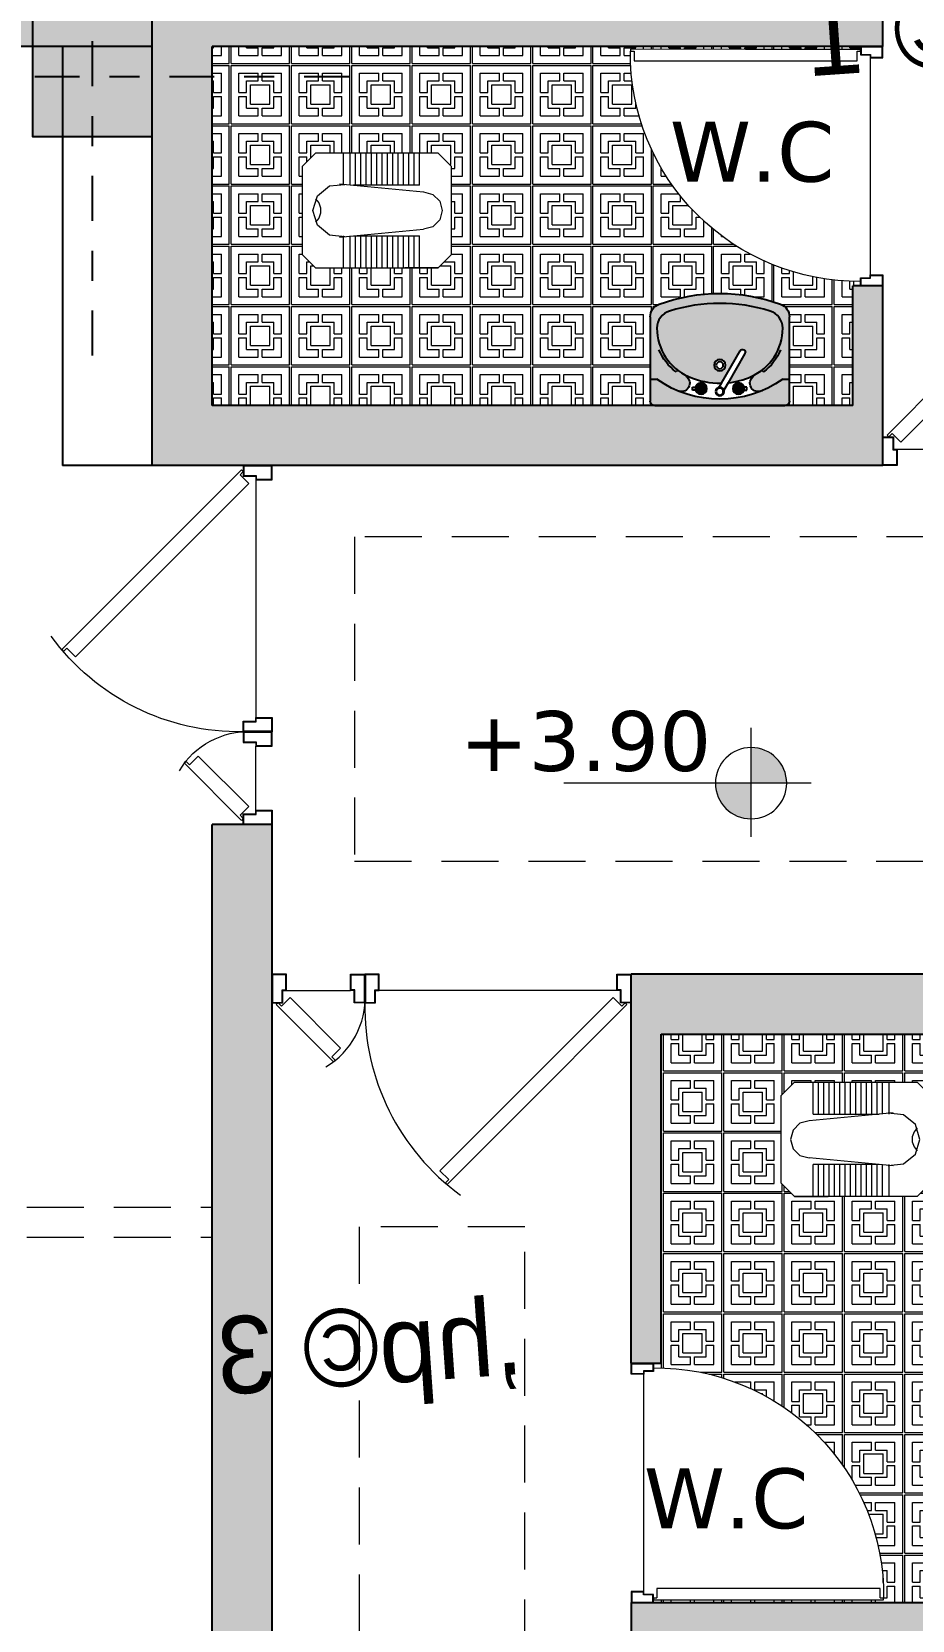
# Model space of a CAD drawing. Header units: inches. Extents: x 37.8 to 126.9, y 5.9 to 51.9.
# Drawn here: x 48.58 to 51.53, y 29.45 to 34.75 of the extents above; entities that cross this region are included whole.
import ezdxf

# ---------------------------------------------------------------- set-up
doc = ezdxf.new("R2010")
doc.units = ezdxf.units.IN
doc.header["$MEASUREMENT"] = 0
doc.linetypes.add('DASHDOT', pattern=[1, 0.5, -0.25, 0, -0.25])
doc.linetypes.add('DASHED2', pattern=[9.524999999999995, 6.349999999999998, -3.174999999999998])
doc.layers.add('FUR', color=152, linetype='Continuous')
doc.layers.add('LAYER5', color=5, linetype='Continuous')
for name, color, linetype, lineweight in [('hatch', 45, 'Continuous', 9), ('LAYER1', 8, 'Continuous', 9), ('text', 7, 'Continuous', 15), ('wall 2', 156, 'Continuous', 18)]:
    doc.layers.add(name, color=color, linetype=linetype, lineweight=lineweight)
doc.styles.add('farsii', font='trafic-s.shx', dxfattribs={"height": 0.2})
doc.styles.add('STYLE7', font='verdana.ttf')

# ---------------------------------------------------------------- blocks, each defined once
blk = doc.blocks.new('DBLDR120K')
at = {"linetype": 'Continuous'}
for p, q in [((-1.1800251629206, -0.0960000000000037), (-1.185713041205445, -0.1016878782848494)), ((-1.185713041205445, -0.1016878782848494), (-0.9947586245415037, -0.2926422949488767)), ((-1.168976504262303, -0.1070486586583286), (-1.1800251629206, -0.0960000000000037)), ((-1.139662136069262, -0.0777342904652869), (-1.168602056513208, -0.1066742109092331)), ((-0.402846282338743, -0.4202427088733032), (-0.0603378639307266, -0.0777342904652869)), ((-0.0142869587945427, -0.1016878782848494), (-0.3678440358608839, -0.4552449553511906)), ((-0.0603378639307266, -0.0777342904652869), (-0.0313979434867804, -0.1066742109092331)), ((-0.0310234957376849, -0.1070486586583286), (-0.0199748370793884, -0.0960000000000037)), ((-0.0199748370793884, -0.0960000000000037), (-0.0142869587945427, -0.1016878782848494)), ((-1.000119404914954, -0.2759057580056634), (-0.9708050367219414, -0.2465913898126644)), ((-0.9890707462566296, -0.2869544166639741), (-1.000119404914954, -0.2759057580056634)), ((-0.9947586245415037, -0.2926422949488767), (-0.9890707462566296, -0.2869544166639741)), ((-0.6392886835687932, -0.6566851101034104), (-0.402846282338743, -0.4202427088733032)), ((-0.3678440358608839, -0.4552449553511906), (-0.615335095749231, -0.7027360152396227)), ((-0.6099743153757801, -0.6859994782964094), (-0.6392886835687932, -0.6566851101034104)), ((-0.6210229740341049, -0.6970481369547202), (-0.6099743153757801, -0.6859994782964094)), ((-0.615335095749231, -0.7027360152396227), (-0.6210229740341049, -0.6970481369547202))]:
    blk.add_line(p, q, dxfattribs=at)
for p, q in [((-1.151899999999979, -0.0545432229290555), (-0.938060101079202, -0.054543222929027)), ((-1.139662136069262, -0.0777342904652727), (-0.9708050367219414, -0.2465913898126502)), ((-0.0481000000000052, -0.054543222929027), (-0.8418601010792484, -0.054543222929027))]:
    blk.add_line(p, q)
for points in [[(-1.151899999999979, -0.054543222929027), (-1.151899999999979, 0), (-1.199999999999988, 0), (-1.199999999999988, -0.0960000000000037), (-1.164399999999971, -0.0960000000000037), (-1.164399999999971, -0.054543222929027)], [(-0.938060101079202, -0.054543222929027), (-0.938060101079202, 2.84e-14), (-0.8899601010792251, 2.84e-14), (-0.8899601010792251, -0.0959999999999752), (-0.9255601010792132, -0.0959999999999752), (-0.9255601010792132, -0.054543222929027)], [(-0.8418601010792484, -0.054543222929027), (-0.8418601010792484, 2.84e-14), (-0.8899601010792251, 2.84e-14), (-0.8899601010792251, -0.0959999999999752), (-0.8543601010792372, -0.0959999999999752), (-0.8543601010792372, -0.054543222929027)], [(-0.0481000000000052, -0.054543222929027), (-0.0481000000000052, 0), (0, 0), (0, -0.0960000000000037), (-0.0356000000000165, -0.0960000000000037), (-0.0356000000000165, -0.054543222929027)], [(-1.153899999999989, -0.0525432229290459), (-1.153899999999989, -0.0020000000000096), (-1.197999999999979, -0.0020000000000096), (-1.197999999999979, -0.0939999999999941), (-1.166399999999981, -0.0939999999999941), (-1.166399999999981, -0.0525432229290459)], [(-0.9360601010792208, -0.0525432229290175), (-0.9360601010792208, -0.0019999999999811), (-0.8919601010792348, -0.0019999999999811), (-0.8919601010792348, -0.0939999999999941), (-0.9235601010792038, -0.0939999999999941), (-0.9235601010792038, -0.0525432229290175)], [(-0.8438601010792297, -0.0525432229290175), (-0.8438601010792297, -0.0019999999999811), (-0.8879601010792157, -0.0019999999999811), (-0.8879601010792157, -0.0939999999999941), (-0.8563601010792465, -0.0939999999999941), (-0.8563601010792465, -0.0525432229290175)], [(-0.0460999999999956, -0.0525432229290459), (-0.0460999999999956, -0.0020000000000096), (-0.0020000000000096, -0.0020000000000096), (-0.0020000000000096, -0.0939999999999941), (-0.03360000000000701, -0.0939999999999941), (-0.03360000000000701, -0.0525432229290459)]]:
    blk.add_lwpolyline(points, close=True, dxfattribs=at)
for centre, radius, start, end in [((-1.665466682153095, -0.1105042385629673), 0.775642205030886, 8.041455000217974, 8.190687392308647), ((-0.1144535200053554, -0.1105042385629673), 0.775642205030886, 171.8093126076913, 171.958544999782), ((-1.154043989753261, -0.0815059652216093), 0.264481336395137, 300.4973953109914, 3.141481608947587), ((-0.1144535200053554, -0.1105042385629673), 0.775642205030886, 178.9285264661404, 233.9660635860275)]:
    blk.add_arc(centre, radius, start, end)
blk = doc.blocks.new('DR100K')
at = {"color": 253}
blk.add_line((-0.0481000000000052, -0.054543222929027), (-0.991860101079254, -0.054543222929027), dxfattribs=at)
at = {"color": 253, "linetype": 'Continuous'}
for p, q in [((-0.06143161415036499, -0.5960052134602165), (-0.06143161415036499, -0.1116251629206317)), ((-0.06143161415036499, -0.1116251629206317), (-0.0205043861645606, -0.1116251629206317)), ((-0.0199748370793884, -0.1116251629206317), (-0.0199748370793884, -0.0960000000000037)), ((-0.0199748370793884, -0.0960000000000037), (-0.0119309624678294, -0.0960000000000037)), ((-0.0119309624678294, -0.0960000000000037), (-0.0119309624678294, -0.5960052134602165)), ((-0.06143161415036499, -1.080385263999857), (-0.06143161415036499, -0.5960052134602165)), ((-0.0119309624678294, -0.5960052134602165), (-0.0119309624678294, -1.096010426920486)), ((-0.0205043861645606, -1.080385263999857), (-0.06143161415036499, -1.080385263999857)), ((-0.0199748370794168, -1.096010426920486), (-0.0199748370794168, -1.080385263999857)), ((-0.0119309624678294, -1.096010426920486), (-0.0199748370794168, -1.096010426920486))]:
    blk.add_line(p, q, dxfattribs=at)
for points in [[(-0.991860101079254, -0.054543222929027), (-0.991860101079254, 2.84e-14), (-1.03996010107923, 2.84e-14), (-1.03996010107923, -0.0959999999999752), (-1.004360101079242, -0.0959999999999752), (-1.004360101079242, -0.054543222929027)], [(-0.0481000000000052, -0.054543222929027), (-0.0481000000000052, 0), (0, 0), (0, -0.0960000000000037), (-0.0356000000000165, -0.0960000000000037), (-0.0356000000000165, -0.054543222929027)], [(-0.9938601010792352, -0.0525432229290175), (-0.9938601010792352, -0.0019999999999811), (-1.03796010107922, -0.0019999999999811), (-1.03796010107922, -0.0939999999999941), (-1.006360101079252, -0.0939999999999941), (-1.006360101079252, -0.0525432229290175)], [(-0.0460999999999956, -0.0525432229290459), (-0.0460999999999956, -0.0020000000000096), (-0.0020000000000096, -0.0020000000000096), (-0.0020000000000096, -0.0939999999999941), (-0.03360000000000701, -0.0939999999999941), (-0.03360000000000701, -0.0525432229290459)]]:
    blk.add_lwpolyline(points, close=True, dxfattribs=at)
blk.add_arc((-0.0306138118649244, -0.1066699198974845), 0.9893977090235084, 179.382095569082, 270.6161123031317, dxfattribs=at)
blk = doc.blocks.new('roshoei')
h = blk.add_hatch(color=253)
h.dxf.hatch_style = 1
h.set_gradient(color1=(174, 178, 188), color2=(236, 236, 239), tint=1, name='SPHERICAL')
h.paths.add_polyline_path([(0.3099999999999312, -0.0200000000004366), (0.309999999999917, -0.1173603684847251), (0.2799999999999585, -0.1173603684846967, 0.0542408528960642), (0.1879860274730163, -0.0664426424170017, 0.0353053274642903), (0.1831379238468571, -0.0644404142740029, 0.1955680909954415), (-0.1831379238471697, -0.0644404142741451, 0.0353053274756757), (-0.1879860274748211, -0.0664426424179681, 0.0542408528950272), (-0.2799999999999869, -0.1173603684846967), (-0.3099999999999738, -0.1173603684847251), (-0.3099999999999596, -0.0200000000004366, -0.2914266731264605), (-0.2984554890835227, -0.0018753012620607, -0.0042390793985672), (-0.2981469619992651, -0.0017345405158551, -0.105273442681482), (-0.2900000000000062, 0), (0.2899999999999494, 0, -0.4142152552575133), (0.3099999999996186, -0.0200001155973269, 1.4449608917e-06)])
h = blk.add_hatch(color=253)
h.dxf.hatch_style = 1
h.set_gradient(color1=(174, 178, 188), color2=(236, 236, 239), tint=1, name='INVSPHERICAL')
h.paths.add_polyline_path([(0.3099999999999312, -0.3954269196583482, -0.1189511798868249), (0.3033964893276675, -0.42279140261482, -0.1153640646256316), (0.2857253564613415, -0.4436316798559973, -0.0713494153281219), (0.2707359219287468, -0.4517298640020046, -0.1782923213663644), (-0.2707359219285763, -0.4517298640025446, -0.3142516724202768), (-0.3099999999999596, -0.3954269196588029), (-0.3099999999999596, -0.1173603684847251), (-0.2799999999999869, -0.1173603684846967, -0.0569466848380328), (-0.1831379238492872, -0.0644404142748272, -0.8792300366133057), (-0.1510904276799607, -0.1308805314884012), (-0.1491618106779668, -0.1344434266452197, 0.2850439984523734), (-0.2800000000001148, -0.3453013582057167, 0.3284062332230245), (-0.223760646421141, -0.4216913554667201, 0.1519320086788026), (0.2237606464210557, -0.4216913554667201, 0.3284062332271949), (0.2800000000000864, -0.3453013582045799, 0.2850439984510457), (0.1491618106779384, -0.1344434266452197), (0.1510904276799323, -0.1308805314884012, -0.8792300365937769), (0.1831379238482213, -0.0644404142745145, -0.0569466848384313), (0.2799999999996601, -0.1173603684846967), (0.309999999999917, -0.1173603684847251)])
h = blk.add_hatch(color=253)
h.dxf.hatch_style = 1
h.set_gradient(color1=(174, 178, 188), color2=(236, 236, 239), tint=1, name='INVSPHERICAL')
h.paths.add_polyline_path([(-0.1044548615626013, -0.075815104605681, 1), (-0.0616785238159849, -0.075815104605681, 1)])
h = blk.add_hatch(color=253)
h.dxf.hatch_style = 1
h.set_gradient(color1=(174, 178, 188), color2=(236, 236, 239), tint=1, name='INVSPHERICAL')
h.paths.add_polyline_path([(0.1044548615623455, -0.075815104605681, 1), (0.0616785238157149, -0.075815104605681, 1)])
h = blk.add_hatch(color=253)
h.dxf.hatch_style = 1
h.set_gradient(color1=(174, 178, 188), color2=(236, 236, 239), tint=1, name='SPHERICAL')
edge = h.paths.add_edge_path()
edge.add_arc((0.1011350465279861, -0.2381249592251891), 0.0126418893553129, 210.0000000008548, 390.0000000008548)
edge.add_line((0.1120832438614201, -0.2318040145473788), (0.0372691189063469, -0.1022221710831559))
edge.add_arc((0, -0.4422286221270042), 0.3420429417127162, 65.94062231202241, 83.74461217358521, ccw=False)
edge.add_arc((0.0446723047524245, -0.3453013582057167), 0.2353276952476492, 9.208633855450898e-12, 66.25122521727599, ccw=False)
edge.add_arc((0.2000000000000455, -0.3453013582056883), 0.08000000000002201, 287.2779897952034, 359.9999999999864, ccw=False)
edge.add_arc((1.0516e-12, 0.2976945932293518), 0.7533823531705087, 252.72201020469458, 287.2779897951401, ccw=False)
edge.add_arc((-0.2000000000004718, -0.3453013582053188), 0.0799999999996037, 180.0000000002715, 252.7220102050407, ccw=False)
edge.add_arc((-0.0446723047525524, -0.3453013582056599), 0.2353276952475103, 113.74877478274499, 180.0000000000093, ccw=False)
edge.add_arc((1.421e-13, -0.4422286221273454), 0.3420429417130582, 88.83763061895121, 114.05937768800419, ccw=False)
edge.add_line((0.0069386082958118, -0.1002560652011653), (0.0901866646706679, -0.2444459039029614))
edge.add_line((0.09018666467066802, -0.2444459039029425), (0.0901868491945426, -0.2444459039030183))
edge = h.paths.add_edge_path(flags=16)
edge.add_arc((-1.42e-14, -0.1803191555245576), 0.0255670812976465, 0, 360, ccw=False)
at = {"layer": 'FUR'}
for p, q in [((-0.2899999999999778, 0), (0.2899999999999494, 0)), ((-0.3099999999999596, -0.3954269196583482), (-0.3099999999999596, -0.0200000000004366)), ((-0.1069037335819445, -0.0694941599285812), (-0.1209923607550678, -0.0694941599285812)), ((-0.1209923607550678, -0.0694941599285812), (-0.1209923607550678, -0.0821360492836902)), ((0.0372691189066075, -0.1022221710831843), (0.0181608325722067, -0.0691256539462302)), ((0.1069037335819161, -0.0694941599285812), (0.120992360754812, -0.0694941599285812)), ((0.120992360754812, -0.0694941599285812), (0.120992360754812, -0.0821360492836902)), ((0.3099999999999312, -0.0200000000004366), (0.3099999999999312, -0.3954269196583482)), ((-0.3099999999999596, -0.1173603684846967), (-0.2799999999999869, -0.1173603684846967)), ((-0.1491618106781658, -0.1344434266447934), (-0.1510904276799607, -0.1308805314884012)), ((-0.1209923607550678, -0.0821360492836902), (-0.1069037335819445, -0.0821360492836902)), ((-0.0037357466185455, -0.0817675433017939), (0.0069386082959113, -0.1002560652011653)), ((0.120992360754812, -0.0821360492836902), (0.1069037335819161, -0.0821360492836902)), ((0.1491618106781374, -0.1344434266447934), (0.1510904276799323, -0.1308805314884012)), ((0.2799999999999585, -0.1173603684846967), (0.3099999999999312, -0.1173603684846967)), ((-0.1872495538386971, -0.1580826299928049), (-0.1947729135377045, -0.1504050865769386)), ((0.1872495538386687, -0.1580826299928049), (0.1947729135374487, -0.1504050865769386))]:
    blk.add_line(p, q, dxfattribs=at)
blk.add_lwpolyline([(0.0901868491945379, -0.2444459039030278, 0.9999999999999998), (0.1120832438614201, -0.2318040145473788), (0.0372691189063517, -0.1022221710831843, -0.0778412115464067), (0.1394451489337172, -0.1299011907119336, -0.2974062407498115), (0.2800000000000722, -0.3453013582056883, -0.3284062332248962), (0.2237606464212831, -0.4216913554674023, -0.1519320086789138), (-0.2237606464212689, -0.4216913554667201, -0.3284062332248962), (-0.280000000000058, -0.3453013582056883, -0.2974062407498115), (-0.1394451489338735, -0.1299011907119905, -0.1104970748615106), (0.0069386082958118, -0.1002560652011653), (0.09018666467066802, -0.2444459039029425)], format="xyb", close=True, dxfattribs=at)
for centre, radius in [((-0.083066692689286, -0.075815104605681), 0.0252837787105129), ((-0.083066692689286, -0.075815104605681), 0.0213881688733073), ((-1.42e-14, -0.0629538835628409), 0.0189628340328846), ((-1.42e-14, -0.0629538835628409), 0.0155565304488197), ((0.0830666926890302, -0.075815104605681), 0.0252837787105129), ((0.0830666926890302, -0.075815104605681), 0.0213881688733073), ((-1.42e-14, -0.1803191555245576), 0.0255670812976465), ((-1.42e-14, -0.1803191555245576), 0.0155670812976465)]:
    blk.add_circle(centre, radius, dxfattribs=at)
for centre, radius, start, end in [((-0.2899999999999778, -0.0200000000004366), 0.02, 90, 180), ((-1.42e-14, -0.5147528069564942), 0.4861283268380614, 54.8317368083488, 125.1682631916512), ((-0.1714017017225302, -0.0997285678440676), 0.0371886097096166, 303.1046004551388, 116.4842478498696), ((0.1714017017225018, -0.0997285678440676), 0.0371886097096166, 63.51575215013035, 236.8953995448613), ((0.2899999999999494, -0.0200000000004366), 0.02, 0, 90), ((-0.0531299149875082, -0.338331628375272), 0.2353276952475209, 127.0058706747654, 157.7265623290583), ((0.0531299149874798, -0.338331628375272), 0.2353276952475209, 22.27343767094164, 52.99412932523449), ((-0.2500000000000142, -0.3954269196583482), 0.06, 180, 249.7816531553551), ((0.2499999999999858, -0.3954269196583482), 0.06, 290.2183468446448, 0), ((-1.42e-14, 0.2833823531700545), 0.7833823531704338, 249.7816531553551, 290.2183468446448)]:
    blk.add_arc(centre, radius, start, end, dxfattribs=at)
blk = doc.blocks.new('KHALAF')
at = {"layer": 'LAYER1', "linetype": 'Continuous'}
for p, q in [((-0.4239695586224509, -0.023717739297899), (-0.4766089998204879, -0.0763572163324132)), ((-0.07654912845502744, -0.02371762103752163), (-0.4239695586224509, -0.023717739297899)), ((-0.0239096514205083, -0.07635706223555726), (-0.07654912845502744, -0.02371762103752163)), ((-0.4766089998204879, -0.0763572163324132), (-0.4766088349726881, -0.5606402402021587)), ((-0.02390948657270848, -0.5606400861053026), (-0.0239096514205083, -0.07635706223555726)), ((-0.4766089621921847, -0.186900080476596), (-0.3502742603131213, -0.1869000374728246)), ((-0.3555382116002219, -0.1711082015297651), (-0.3239544232455497, -0.5027367832113622)), ((-0.1449803751351135, -0.1711081298568078), (-0.176563937719971, -0.5027367330402931)), ((-0.1502443156712686, -0.1868999693835115), (-0.02390961379220517, -0.1868999263797399)), ((-0.4766089532330642, -0.213219810034736), (-0.3502742513540008, -0.2132197670309596)), ((-0.4766089460657725, -0.2342755936812478), (-0.3502742441867052, -0.2342755506774716)), ((-0.3502742468744445, -0.2263796318100248), (-0.3502741581791575, -0.4869449544356003)), ((-0.150244306712152, -0.2132196989416513), (-0.02390960483308462, -0.2132196559378798)), ((-0.1502442135373086, -0.4869448863462918), (-0.1502443022325917, -0.2263795637207165)), ((-0.1502442995448564, -0.2342754825881633), (-0.02390959766579296, -0.234275439584387)), ((-0.4766089388984769, -0.255331377327755), (-0.3502742370194096, -0.2553313343239835)), ((-0.4766089317311812, -0.276387160974267), (-0.3502742298521179, -0.2763871179704906)), ((-0.4766089245638816, -0.2974429446207789), (-0.3502742226848183, -0.2974429016170026)), ((-0.1502442923775607, -0.2553312662346751), (-0.02390959049849731, -0.2553312232308989)), ((-0.1502442852102651, -0.2763870498811822), (-0.02390958333120167, -0.2763870068774109)), ((-0.1502442780429654, -0.2974428335276942), (-0.02390957616390204, -0.2974427905239228)), ((-0.476608917396586, -0.3184987282672907), (-0.3502742155175226, -0.3184986852635144)), ((-0.4766089102292903, -0.3395545119137978), (-0.350274208350227, -0.3395544689100263)), ((-0.4766089030619987, -0.3606102955603098), (-0.3502742011829313, -0.3606102525565336)), ((-0.1502442708756738, -0.3184986171742061), (-0.02390956899660639, -0.3184985741704299)), ((-0.1502442637083781, -0.3395544008207181), (-0.02390956182931075, -0.3395543578169419)), ((-0.1502442565410825, -0.3606101844672252), (-0.02390955466201909, -0.3606101414634538)), ((-0.4766088958947031, -0.3816660792068217), (-0.3502741940156357, -0.3816660362030455)), ((-0.4766088887274035, -0.4027218628533337), (-0.3502741868483401, -0.4027218198495574)), ((-0.4766088815601078, -0.4237776464998408), (-0.3502741796810444, -0.4237776034960693)), ((-0.1502442493737868, -0.381665968113737), (-0.02390954749472345, -0.3816659251099656)), ((-0.1502442422064872, -0.4027217517602489), (-0.02390954032742382, -0.4027217087564729)), ((-0.1502442350391915, -0.4237775354067562), (-0.02390953316012818, -0.4237774924029847)), ((-0.4766088743928122, -0.4448334301463526), (-0.3502741725137488, -0.4448333871425764)), ((-0.4766088672255165, -0.4658892137928646), (-0.3502741653464531, -0.4658891707890883)), ((-0.4766088600582249, -0.4869449974393765), (-0.3502741581791575, -0.4869449544356003)), ((-0.1502442278718999, -0.4448333190532681), (-0.02390952599283253, -0.4448332760494967)), ((-0.1502442207046042, -0.4658891026997799), (-0.02390951882553689, -0.4658890596960037)), ((-0.1502442135373086, -0.4869448863462918), (-0.02390951165824523, -0.4869448433425158)), ((-0.4239693579381729, -0.6132796814001992), (-0.4766088349726881, -0.5606402402021587)), ((-0.02390948657270848, -0.5606400861053026), (-0.07654892777074547, -0.6132795631398216)), ((-0.4239693579381729, -0.6132796814001992), (-0.07654892777074547, -0.6132795631398216))]:
    blk.add_line(p, q, dxfattribs=at)
blk.add_lwpolyline([(-0.4766088349726881, -0.5606402402021587), (-0.476608834972688, -0.4278972452941861, -0.414213562373103)], format="xyb", dxfattribs=at)
for points in [[(-0.3536455501257845, -0.1909810753383983, 0), (-0.3473503108352647, -0.1304020856643141, 0), (-0.3085609315636967, -0.08344648873078378, 0), (-0.2502593292041479, -0.06582924746073167, 0), (-0.1919577148509529, -0.08344644903956246, 0), (-0.1531683036124366, -0.1304020195656132, 0), (-0.1468730230802739, -0.1909810049539381, 0)], [(-0.2043693090744025, -0.07635712366322692, 0), (-0.220510188390754, -0.08915138155133386, 0), (-0.2399610057480154, -0.09592535558043244, 0), (-0.2605576321711109, -0.09592536259143167, 0), (-0.2800084541400268, -0.08915140180427954, 0), (-0.2961493421665976, -0.07635715490474343, 0)], [(-0.176563937719975, -0.5027367330402979, 0), (-0.1864372155693628, -0.5395843577825165, 0), (-0.2134115373766628, -0.5665586979537003, 0), (-0.2502591553972355, -0.576432000888617, 0), (-0.2871067801394522, -0.5665587230392276, 0), (-0.3140811203106331, -0.5395844012319256, 0), (-0.3239544232455497, -0.5027367832113525, 0)]]:
    blk.add_polyline3d(points, dxfattribs=at)
blk = doc.blocks.new('ddfdfdfdfd')
at = {"layer": 'LAYER5', "linetype": 'Continuous'}
h = blk.add_hatch(color=1, dxfattribs=at)
h.paths.add_polyline_path([(179.779200237631, -221.4838781835885), (179.579350237631, -221.4838781835885), (179.579350237631, -221.2840281835886), (179.779200237631, -221.2840281835886)])
h.paths.add_polyline_path([(179.779200237631, -221.2840281835886), (179.979050237631, -221.2840281835886), (179.979050237631, -221.4838781835885), (179.779200237631, -221.4838781835885)])
h.paths.add_polyline_path([(179.779200237631, -221.4838781835885), (179.979050237631, -221.4838781835885), (179.979050237631, -221.6837281835885), (179.779200237631, -221.6837281835885)])
h.paths.add_polyline_path([(179.779200237631, -221.6837281835885), (179.579350237631, -221.6837281835885), (179.579350237631, -221.4838781835885), (179.779200237631, -221.4838781835885)])
at = {"layer": 'LAYER5', "color": 1, "linetype": 'DASHDOT', "ltscale": 0.3}
for p, q in [((179.779200237631, -222.4153741609331), (179.779200237631, -220.6240357384027)), ((180.6361364686338, -221.4838781835885), (178.8983495007696, -221.4838781835885))]:
    blk.add_line(p, q, dxfattribs=at)
at = {"layer": 'LAYER5', "color": 1, "linetype": 'Continuous'}
blk.add_lwpolyline([(179.979050237631, -221.2840281835886), (179.579350237631, -221.2840281835886), (179.579350237631, -221.6837281835885), (179.979050237631, -221.6837281835885), (179.979050237631, -221.2840281835886)], dxfattribs=at)
blk = doc.blocks.new('axxxxx')
blk.add_blockref('ddfdfdfdfd', (53.9109306666831, 1.401416750717118))
blk = doc.blocks.new('cod')
at = {"layer": 'wall 2'}
h = blk.add_hatch(color=256, dxfattribs=at)
h.dxf.hatch_style = 1
h.paths.add_polyline_path([(120.6124029351558, 30.9878769255978, 0.4142135623730951), (120.4423815331773, 30.81785552361924), (120.6124029351558, 30.81785552361924)])
h.paths.add_polyline_path([(120.6124029351558, 30.64783412164068, 0.4142135623730951), (120.7824243371344, 30.81785552361924), (120.6124029351558, 30.81785552361924)])
for p, q in [((120.6124029351558, 30.56170703469691), (120.6124029351558, 31.08149333925145)), ((120.3261885880198, 30.81785552361924), (121.5066335692185, 30.81785552361924))]:
    blk.add_line(p, q, dxfattribs=at)
blk.add_circle((120.6124029351558, 30.81785552361924), 0.1700214019785588, dxfattribs=at)

msp = doc.modelspace()

# ---------------------------------------------------------------- hatches: boundary and pattern name
h = msp.add_hatch(color=5)
h.dxf.hatch_style = 1
h.paths.add_polyline_path([(43.98717819297352, 43.75630079493392), (43.78717819297353, 43.75630079493392), (43.78717819297353, 20.75630079493386), (44.92447685157904, 20.75630079493386), (44.92447685157904, 20.95630079493391), (43.98717819297352, 20.95630079493391), (43.98717819297352, 32.05378889439636), (45.50225381504896, 32.05378889439648), (45.50225381504893, 31.55378889439636), (45.93166121359306, 31.55378889439636), (45.93166121359306, 32.05378889439636), (47.28717819297356, 32.05378889439648), (47.28717819297356, 32.75378889439629), (47.18717819297356, 32.75378889439629), (47.18717819297353, 32.15378889439638), (45.78717819297353, 32.15378889439638), (45.78717819297356, 33.55378889439636), (47.28717819297356, 33.55378889439636), (47.28717819297356, 34.25378889439641), (47.18717819297353, 34.25378889439641), (46.8968056858653, 34.25378927514363), (46.8968056858653, 34.15378889439638), (47.18717819297353, 34.15378889439638), (47.18717819297353, 33.65378889439638), (44.787039465856, 33.65380457058588), (44.787039465856, 33.55380457058585), (45.68717819297353, 33.55378889439636), (45.68717819297353, 32.15378889439638), (43.98717819297352, 32.15378889439638)])
h.paths.add_polyline_path([(45.57725381504892, 32.05378889439648), (45.85666121359307, 32.05378889439648), (45.8566612135931, 31.87878889439641), (45.57725381504889, 31.87878889439641)], flags=16)
h.paths.add_polyline_path([(45.57725381504889, 31.82878889439634), (45.8566612135931, 31.82878889439634), (45.85666121359307, 31.62878889439641), (45.57725381504892, 31.62878889439629)], flags=16)
h.paths.add_polyline_path([(49.38717819297358, 32.1054584065305), (49.18717819297353, 32.1054584065305), (49.18717819297353, 20.95630079493391), (47.82784051532417, 20.95630079493391), (47.82784051532417, 20.75630079493386), (48.26891627413534, 20.75630079493386), (48.26891627413534, 20.61630079493388), (50.77497273896333, 20.61630079493376), (50.77497273896333, 20.75630079493386), (49.38717819297352, 20.75630079493386)])
h.paths.add_polyline_path([(56.87882149293526, 21.95630079493391), (56.67882149293527, 21.95630079493391), (56.67882149293527, 20.75630079493386), (54.82717819297349, 20.75630079493386), (54.82717819297349, 25.20630079493391), (54.7271781929735, 25.20630079493391), (54.72717819297347, 20.61630079493388), (56.87882149293526, 20.61630079493388)])
h.paths.add_polyline_path([(59.02717819297351, 29.39545840653047), (58.82717819297349, 29.39545840653047), (58.82717819297349, 25.4563007949338), (57.7271781929735, 25.4563007949338), (57.72717819297353, 26.50545840653048), (55.82717819297355, 26.50545840653048), (55.82717819297355, 26.40545840653057), (57.62717819297353, 26.40545840653046), (57.62717819297347, 25.05630079493382), (55.92717819297351, 25.05630079493393), (55.92717819297351, 25.60545840653062), (55.82717819297352, 25.6054584065305), (55.82717819297352, 24.9563007949338), (58.82717819297349, 24.9563007949338), (58.82717819297349, 22.88769061313464), (58.82717819297352, 20.61630079493388), (58.82882149293525, 20.61630079493388), (59.02717819297348, 20.61630079493388)])
h.paths.add_polyline_path([(58.82717819297349, 25.35630079493389), (58.82717819297349, 25.05630079493382), (57.7271781929735, 25.05630079493382), (57.7271781929735, 25.35630079493389)], flags=16)
h.paths.add_polyline_path([(57.08717819297351, 33.60463128279959), (54.78033725340771, 33.60463128279947), (54.78033725340771, 33.60050334396148), (54.01110648417674, 33.60050334396148), (52.62717819297359, 33.60463128279947), (52.62717819297347, 33.40463128279943), (52.62717819297347, 33.30545840653021), (52.82717819297346, 33.30545840653021), (52.82717819297346, 33.40463128279943), (56.88717819297352, 33.40463128279966), (56.88717819297355, 29.50545840653048), (53.78717819297353, 29.50545840653048), (53.78717819297353, 31.6054584065305), (53.58717819297357, 31.6054584065305), (53.37894586949056, 31.6054584065305), (53.37894586949056, 31.40545840653046), (53.58717819297354, 31.40545840653046), (53.58717819297357, 29.50545840653048), (52.18717819297351, 29.50545840653048), (52.18717819297351, 31.40545840653046), (52.40808345542771, 31.40545840653046), (52.40808345542771, 31.60545840653039), (52.18717819297351, 31.6054584065305), (50.58717819297354, 31.60545840653039), (50.58717819297351, 30.30545840653043), (50.68717819297351, 30.30545840653043), (50.68717819297351, 31.40545840653046), (51.98717819297349, 31.40545840653046), (51.98717819297349, 29.50545840653048), (50.58717819297357, 29.50545840653048), (50.58717819297357, 29.40545840653046), (50.58717819297357, 28.81851437019635), (50.58717819297357, 28.4349992889445), (50.98717819297354, 28.4349992889445), (50.98717819297354, 29.40545840653057), (51.78747819297351, 29.40545840653057), (51.78747819297351, 29.30560840653051), (54.7271781929735, 29.30545840653055), (54.72717819297347, 27.30545840653055), (54.32717819297349, 27.30545840653055), (54.32717819297349, 26.80545840653055), (54.72717819297347, 26.80545840653055), (54.7271781929735, 26.40545840653046), (54.82717819297349, 26.40545840653046), (54.82717819297349, 29.30545840653055), (57.08717819297354, 29.30545840653055)])
h.paths.add_polyline_path([(54.72717819297347, 27.20545840653041), (54.72717819297347, 26.90545840653046), (54.42717819297349, 26.90545840653046), (54.42717819297349, 27.20545840653052)], flags=16)
h.paths.add_polyline_path([(50.88717819297355, 29.40545840653057), (50.88717819297355, 28.53499928894441), (50.68717819297359, 28.53499928894441), (50.68717819297348, 29.40545840653046)], flags=16)
h.paths.add_polyline_path([(57.08717819297351, 35.50463128279968), (55.82717819297346, 35.50463128279968), (55.82717819297349, 38.18924557511583), (55.7271781929735, 38.18924557511583), (55.7271781929735, 36.90463128279966), (55.16969464075038, 36.90463128279966), (55.16969464075044, 36.40463128279966), (55.7271781929735, 36.40463128279966), (55.7271781929735, 33.60463128279959), (55.92717819297346, 33.60463128279959), (55.92717819297343, 35.30463128279975), (57.08717819297351, 35.30463128279963)])
h.paths.add_polyline_path([(55.72717819297353, 36.50463128279968), (55.54843641686199, 36.50463128279968), (55.54843641686196, 36.80463128279963), (55.7271781929735, 36.80463128279975)], flags=16)
h.paths.add_polyline_path([(55.44843641686199, 36.50463128279968), (55.26969464075043, 36.50463128279968), (55.26969464075037, 36.80463128279963), (55.44843641686194, 36.80463128279963)], flags=16)
h.paths.add_polyline_path([(51.42717819297351, 41.8563007949336), (49.99717819297351, 41.85630079493383), (49.99717819297351, 43.75630079493392), (49.79717819297352, 43.75630079493392), (49.79717819297352, 41.65630079494839), (50.17188870731431, 41.65630079491929), (51.22717819297347, 41.65630079494731), (51.22717819297347, 39.62769061312828), (51.22717819297347, 39.58769061312013), (51.2271781929735, 36.40422692306744), (48.58717819297345, 36.40422692306755), (48.58717819297348, 37.00422692306758), (48.48717819297352, 37.00422692306758), (48.48717819297352, 36.30422692306765), (50.92717819297351, 36.30422692306753), (50.92717819297337, 34.90545840653023), (48.58717819297345, 34.90545840653046), (48.58717819297348, 35.50422692306769), (48.48717819297352, 35.50422692306758), (48.48717819297354, 34.70545840653041), (48.98717819297357, 34.70545840653041), (48.98717819297349, 33.30545840653043), (51.42717819297351, 33.30545840653021), (51.42717819297351, 33.90545840653023), (51.32717819297361, 33.90545840653023), (51.32717819297358, 33.50545840653025), (49.18717819297345, 33.50545840653037), (49.18717819297348, 34.70545840653041), (51.42717819297351, 34.7054584065303), (51.42717819297351, 34.90545840653012), (51.42717819297346, 35.61250434826913), (51.02747213194203, 35.61250434826913), (51.02747213194209, 36.31188860653778), (51.42717819297351, 36.31188860653778)])
h.paths.add_polyline_path([(51.32717819297343, 35.5125043482691), (51.32717819297338, 34.9073752359749), (51.02747213194195, 34.91312009000048), (51.02747213194203, 35.5125043482691)], flags=16)
h.paths.add_polyline_path([(59.02717819297348, 43.75630079493392), (57.47776046651734, 43.75630079493392), (57.47776046651734, 43.55630079493842), (57.77188870731425, 43.55630079491955), (58.82717819297341, 43.55630079494763), (58.82717819297341, 41.52769061312854), (58.82717819297341, 41.48769061312039), (58.82717819297349, 39.65378889439638), (56.82717819297346, 39.65378889439638), (56.82717819297343, 39.00463128279968), (57.1771781929734, 39.00463128279979), (57.17717819297337, 39.55378889439636), (58.82717819297346, 39.55378889439636), (58.82717819297346, 38.20463128279972), (56.82717819297346, 38.20463128279972), (56.82717819297346, 38.1046312827997), (58.82717819297346, 38.1046312827997), (58.82717819297349, 35.39706304606274), (59.02717819297348, 35.39706304606274)])
h.paths.add_polyline_path([(57.07717819297341, 39.10463128279982), (56.92717819297343, 39.1046312827997), (56.9271781929734, 39.55378889439636), (57.07717819297338, 39.55378889439636)], flags=16)
at = {"layer": 'hatch', "true_color": 0x7aafdf}
h = msp.add_hatch(dxfattribs=at)
h.set_pattern_fill('AR-TILE03', color=143, scale=0.013, pattern_type=2)
h.set_pattern_definition([(0, (-151.6453534005414, 254.6869427156709), (0, 0.2015), [0.195, -0.0065]), (90, (-151.6453534005414, 254.6869427156709), (-0.2015, 1.233831650140958e-17), [0.195, -0.0065]), (0, (-151.6453534005414, 254.8819427156708), (0, 0.2015), [0.195, -0.0065]), (90, (-151.4503534005414, 254.6869427156709), (-0.2015, 1.233831650140958e-17), [0.195, -0.0065]), (0, (-151.6193534005414, 254.7129427156709), (0, 0.2015), [0.065, -0.013, 0.065, -0.0585]), (90, (-151.6193534005414, 254.7129427156709), (-0.2015, 1.233831650140958e-17), [0.065, -0.013, 0.065, -0.0585]), (0, (-151.6193534005414, 254.8559427156708), (0, 0.2015), [0.065, -0.013, 0.065, -0.0585]), (90, (-151.4763534005415, 254.7129427156709), (-0.2015, 1.233831650140958e-17), [0.065, -0.013, 0.065, -0.0585]), (0, (-151.5803534005414, 254.7519427156709), (0, 0.2015), [0.065, -0.1365]), (90, (-151.5803534005414, 254.7519427156709), (-0.2015, 1.233831650140958e-17), [0.065, -0.1365]), (0, (-151.5803534005414, 254.8169427156708), (0, 0.2015), [0.065, -0.1365]), (90, (-151.5153534005414, 254.7519427156709), (-0.2015, 1.233831650140958e-17), [0.065, -0.1365]), (90, (-151.5543534005414, 254.7129427156709), (-0.2015, 1.233831650140958e-17), [0.026, -0.091, 0.026, -0.0585]), (90, (-151.5413534005415, 254.7129427156709), (-0.2015, 1.233831650140958e-17), [0.026, -0.091, 0.026, -0.0585]), (0, (-151.6193534005414, 254.7779427156709), (0, 0.2015), [0.026, -0.091, 0.026, -0.0585]), (0, (-151.6193534005414, 254.7909427156708), (0, 0.2015), [0.026, -0.091, 0.026, -0.0585]), (0, (-151.5933534005414, 254.7389427156708), (0, 0.2015), [0.039, -0.013, 0.039, -0.1105]), (0, (-151.5933534005414, 254.8299427156708), (0, 0.2015), [0.039, -0.013, 0.039, -0.1105]), (90, (-151.5933534005414, 254.7389427156708), (-0.2015, 1.233831650140958e-17), [0.039, -0.013, 0.039, -0.1105]), (90, (-151.5023534005415, 254.7389427156708), (-0.2015, 1.233831650140958e-17), [0.039, -0.013, 0.039, -0.1105])])
h.paths.add_polyline_path([(51.08599131208248, 33.84425580453184, -0.3142516724193463), (51.1154393706359, 33.80202859627401), (51.11543937063587, 33.52045840653058, -0.4142135623730853), (51.10043937063588, 33.50545840653059), (51.32717819297358, 33.50545840653025), (51.32717819297361, 33.90545840653023), (51.35334193175729, 33.90545840653023), (51.35334313744212, 33.92085144776026, -0.4205359574011782), (50.58426764344091, 34.69002337041901), (50.58426812802944, 34.69621013732912), (50.9688359959882, 34.69618001542882), (51.35340386394694, 34.69614989352841), (51.35340459305127, 34.7054584065303), (49.18717819297348, 34.70545840653041), (49.18717819297345, 33.50545840653037), (50.66543937063594, 33.50545840653059, -0.4142135623730756), (50.65043937063595, 33.52045840653058), (50.65043937063592, 33.80202859627401, -0.3142516724206119), (50.67988742918922, 33.84425580453207, -0.1782923213664917)])
h.paths.add_polyline_path([(49.98704759472179, 34.01062885934745), (49.94251462746828, 33.96609586177625), (49.53281118927447, 33.96609572231479), (49.48827819170324, 34.01062868956832), (49.48827809165482, 34.30454637348988), (49.53281105890832, 34.34907937106119), (49.94251449710214, 34.34907951052266), (49.98704749467336, 34.30454654326913)], flags=16)
h.paths.add_polyline_path([(49.66641004274322, 34.24156407328498), (49.66641004252668, 34.24220025874799), (49.65973009516489, 34.24220025647425)], flags=0)
h.paths.add_polyline_path([(49.84454206616107, 33.96609586177614), (49.8445420297798, 34.07297498621644), (49.65973015276828, 34.07297492330714), (49.626330417042, 34.06979398462285), (49.62633041680795, 34.07048158312922), (49.57853314872921, 34.07544857319625), (49.53880871372343, 34.10826438805999), (49.52390452760892, 34.15758754365619), (49.53485618529302, 34.19383049177544), (49.54363505304957, 34.18275531678434), (49.54936583507819, 34.16629992530012), (49.54936584100952, 34.14887517934621), (49.5436350701836, 34.13241978396049), (49.53485620996696, 34.12134460299275), (49.53880871372343, 34.10826438805999), (49.57853314872921, 34.07544857319625), (49.6297829739934, 34.07012280075652), (49.68422329230125, 34.07530761167574), (49.6842232930953, 34.07297493164459), (49.8801684157097, 34.07297499834353), (49.88016845209097, 33.96609586177625)], flags=0)
h = msp.add_hatch(dxfattribs=at)
h.set_pattern_fill('AR-TILE03', color=143, scale=0.013, pattern_type=2)
h.set_pattern_definition([(0, (-113.3266735226721, 251.723801026307), (0, 0.2015), [0.195, -0.0065]), (90, (-113.3266735226721, 251.723801026307), (-0.2015, 1.233831650140958e-17), [0.195, -0.0065]), (0, (-113.3266735226721, 251.918801026307), (0, 0.2015), [0.195, -0.0065]), (90, (-113.1316735226721, 251.723801026307), (-0.2015, 1.233831650140958e-17), [0.195, -0.0065]), (0, (-113.300673522672, 251.749801026307), (0, 0.2015), [0.065, -0.013, 0.065, -0.0585]), (90, (-113.300673522672, 251.749801026307), (-0.2015, 1.233831650140958e-17), [0.065, -0.013, 0.065, -0.0585]), (0, (-113.300673522672, 251.892801026307), (0, 0.2015), [0.065, -0.013, 0.065, -0.0585]), (90, (-113.1576735226721, 251.749801026307), (-0.2015, 1.233831650140958e-17), [0.065, -0.013, 0.065, -0.0585]), (0, (-113.2616735226721, 251.788801026307), (0, 0.2015), [0.065, -0.1365]), (90, (-113.2616735226721, 251.788801026307), (-0.2015, 1.233831650140958e-17), [0.065, -0.1365]), (0, (-113.2616735226721, 251.853801026307), (0, 0.2015), [0.065, -0.1365]), (90, (-113.1966735226721, 251.788801026307), (-0.2015, 1.233831650140958e-17), [0.065, -0.1365]), (90, (-113.235673522672, 251.749801026307), (-0.2015, 1.233831650140958e-17), [0.026, -0.091, 0.026, -0.0585]), (90, (-113.2226735226721, 251.749801026307), (-0.2015, 1.233831650140958e-17), [0.026, -0.091, 0.026, -0.0585]), (0, (-113.300673522672, 251.814801026307), (0, 0.2015), [0.026, -0.091, 0.026, -0.0585]), (0, (-113.300673522672, 251.827801026307), (0, 0.2015), [0.026, -0.091, 0.026, -0.0585]), (0, (-113.274673522672, 251.775801026307), (0, 0.2015), [0.039, -0.013, 0.039, -0.1105]), (0, (-113.274673522672, 251.866801026307), (0, 0.2015), [0.039, -0.013, 0.039, -0.1105]), (90, (-113.274673522672, 251.775801026307), (-0.2015, 1.233831650140958e-17), [0.039, -0.013, 0.039, -0.1105]), (90, (-113.183673522672, 251.775801026307), (-0.2015, 1.233831650140958e-17), [0.039, -0.013, 0.039, -0.1105])])
h.paths.add_polyline_path([(51.64838079497198, 30.4909404933186, -0.3142516724193463), (51.69060800322973, 30.52038855187199), (51.97217819297316, 30.52038855187199, -0.4142135623730647), (51.98717819297315, 30.505388551872), (51.98717819297349, 31.40545840653046), (50.68717819297351, 31.40545840653046), (50.68717819297351, 30.30545840653043), (50.6609518031793, 30.30545840653043), (50.66095300847292, 30.29007036027623, -0.4205359574001417), (51.43014898630676, 29.52101892522127), (51.43014947089529, 29.51483215830855), (51.04558160293652, 29.51480203640826), (50.66101373497779, 29.51477191450785), (50.66101446447337, 29.50545840653048), (51.98717819297349, 29.50545840653048), (51.98717819297315, 30.07038855187206, -0.4142135623730951), (51.97217819297316, 30.05538855187207), (51.69060800322973, 30.05538855187207, -0.3142516724206121), (51.6483807949717, 30.08483661042534, -0.1782923213664915)])
h.paths.add_polyline_path([(51.13284377538113, 30.86223945068743), (51.08831080812763, 30.90677244825862), (51.08831090817606, 31.2006901321803), (51.13284390574728, 31.24522309943383), (51.5425473439411, 31.24522295997237), (51.5870803111946, 31.20068996240106), (51.58708021114617, 30.90677227847949), (51.54254721357495, 30.86223931122596)], flags=16)
h.paths.add_polyline_path([(51.41562825008114, 30.96911851221832), (51.40894830293561, 30.96975469995529), (51.40894830271907, 30.96911851449217)], flags=0)
h.paths.add_polyline_path([(51.54050219288246, 31.01748819190392), (51.53172333266582, 31.02856337287166), (51.5259925618399, 31.04501876825738), (51.52599256777123, 31.0624435142113), (51.53172334979985, 31.07889890569551), (51.54050221755639, 31.08997408068662), (51.53654972270482, 31.10305429831023), (51.49682531003981, 31.13587014021802), (51.44557548840126, 31.14119594754824), (51.37332197302132, 31.13431468518708), (51.37332197439284, 31.13834385978625), (51.41562830768453, 31.13834384538542), (51.44902804557665, 31.14152476133144), (51.4490280453426, 31.14083716282506), (51.49682531003981, 31.13587014021802), (51.53654972270482, 31.10305429831023), (51.5514538752405, 31.05373113256736)], flags=0)

# ---------------------------------------------------------------- linework, layer by layer
for p, q in [((51.42717819297351, 34.7054584065303), (51.42717819297351, 34.90545840653012)), ((48.98717819297357, 34.70545840653041), (48.48717819297354, 34.70545840653041)), ((48.98717819297349, 33.30545840653043), (48.98717819297357, 34.70545840653041)), ((49.18717819297345, 33.50545840653037), (49.18717819297348, 34.70545840653041)), ((51.42717819297351, 34.7054584065303), (49.18717819297345, 34.70545840653041)), ((48.78717819297358, 34.15378889439638), (48.78717819297353, 34.15378889439638)), ((51.32717819297358, 33.50545840653025), (51.32717819297361, 33.90545840653023)), ((51.42717819297346, 33.90545840653023), (51.32717819297363, 33.90545840653023)), ((51.42717819297351, 33.30545840653032), (51.42717819297351, 33.90545840653023)), ((51.32717819297358, 33.50545840653025), (49.18717819297345, 33.50545840653037)), ((51.42717819297354, 33.30545840653021), (48.98717819297349, 33.30545840653043)), ((49.18717819297351, 33.30545840653032), (49.18717819297351, 33.30545840653043)), ((49.18717819297353, 20.95630079493391), (49.18717819297353, 32.1054584065305)), ((49.38717819297355, 32.1054584065305), (49.18717819297356, 32.1054584065305)), ((49.38717819297352, 20.75630079493386), (49.38717819297358, 32.1054584065305)), ((50.58717819297351, 30.30545840653043), (50.58717819297354, 31.6054584065305)), ((52.18717819297351, 31.6054584065305), (50.58717819297354, 31.60545840653039)), ((50.68717819297351, 30.30545840653043), (50.68717819297351, 31.40545840653034)), ((50.68717819297351, 31.40545840653046), (51.98717819297349, 31.40545840653046)), ((50.58717819297354, 30.30545840653043), (50.68717819297351, 30.30545840653043)), ((50.58717819297357, 29.50545840653048), (51.98717819297349, 29.50545840653048)), ((50.58717819297357, 29.50545840653048), (50.58717819297357, 29.40545840653046))]:
    msp.add_line(p, q)
at = {"color": 252}
for p, q in [((48.68732819297352, 34.70545840653041), (48.68717819297353, 33.30545840653055)), ((48.98717819297349, 33.30545840653043), (48.68717819297351, 33.30545840653043))]:
    msp.add_line(p, q, dxfattribs=at)
at = {"layer": 'LAYER1', "linetype": 'DASHED2', "ltscale": 0.03}
for p, q in [((47.98717819297354, 30.82729118391195), (49.18717819297353, 30.82729118391195)), ((47.98717819297354, 30.72729118391204), (49.18717819297353, 30.72729118391204))]:
    msp.add_line(p, q, dxfattribs=at)
for points in [[(53.08319209477114, 33.06702820379884), (49.66271827121855, 33.06702820379884), (49.66271827121855, 31.98375664895265), (53.08319209477114, 31.98375664895265)], [(50.23150864181244, 30.76190338378593), (49.67802128923304, 30.76190338378593), (49.67802128923304, 28.74448619978456), (50.23150864181244, 28.74448619978456)]]:
    msp.add_lwpolyline(points, close=True, dxfattribs=at)

# ---------------------------------------------------------------- block references
msp.add_blockref('axxxxx', (-184.9028027113406, 254.6869427156709))
at = {"layer": 'FUR', "xscale": -0.7500000000000002, "yscale": 0.7500000000000002, "zscale": 0.7500000000000002, "rotation": 180}
msp.add_blockref('roshoei', (50.88293937063591, 33.50545840653025), dxfattribs=at)
at = {"layer": 'LAYER1', "linetype": 'ByBlock', "yscale": 0.7691277186433008, "zscale": 0.7691277186433008}
for p, xscale, rotation in [((51.42724084346924, 34.70532054409991), -0.7691277186433009, 269.9955122154016), ((50.58717819297354, 29.5055896972474), -0.7691277186433008, 90.00448778459891)]:
    msp.add_blockref('DR100K', p, dxfattribs=dict(at, xscale=xscale, rotation=rotation))
at = {"layer": 'LAYER1', "yscale": 0.8460000000000036, "zscale": 0.8460000000000036}
for p, xscale, rotation in [((49.46821298425704, 34.36930693616286), 0.8460000000000036, 90.00000000003074), ((51.60714541859238, 31.26545052507403), -0.8460000000000036, 269.9999999999692)]:
    msp.add_blockref('KHALAF', p, dxfattribs=dict(at, xscale=xscale, rotation=rotation))
at = {"layer": 'LAYER1', "linetype": 'ByBlock', "xscale": -1}
for p, rotation in [((52.62717819297345, 33.30545840653021), 180), ((49.38717819297355, 33.30545840653043), 270)]:
    msp.add_blockref('DBLDR120K', p, dxfattribs=dict(at, rotation=rotation))
at = {"layer": 'LAYER1', "linetype": 'ByBlock'}
msp.add_blockref('DBLDR120K', (50.58717819297354, 31.6054584065305), dxfattribs=at)
at = {"layer": 'wall 2', "color": 146, "xscale": -0.7, "yscale": 0.7, "zscale": 0.7}
msp.add_blockref('cod', (135.4161130760582, 10.67134852163032), dxfattribs=at)

# ---------------------------------------------------------------- texts
at = {"style": 'farsii', "text_generation_flag": 2}
for s, height, p in [(',hp© 1', 0.258068742123172, (52.20351449886769, 34.6775384044379)), (',hp© 3', 0.2581915827834174, (50.23150864181244, 30.27064500355301))]:
    msp.add_text(s, height=height, rotation=3.999999999999857, dxfattribs=at).set_placement(p)
at = {"linetype": 'ByBlock', "style": 'STYLE7'}
for p in [(50.71576195831375, 34.2541214296083), (50.62910943093198, 29.75412320646934)]:
    msp.add_text('W.C', height=0.2000000000000001, rotation=359.999999999772, dxfattribs=at).set_placement(p)
at = {"layer": 'text', "linetype": 'Continuous', "ltscale": 0.03, "style": 'STYLE7'}
msp.add_text('+3.90', height=0.2, dxfattribs=at).set_placement((50.01395942409783, 32.28496314908365))

doc.saveas('drawing.dxf')
